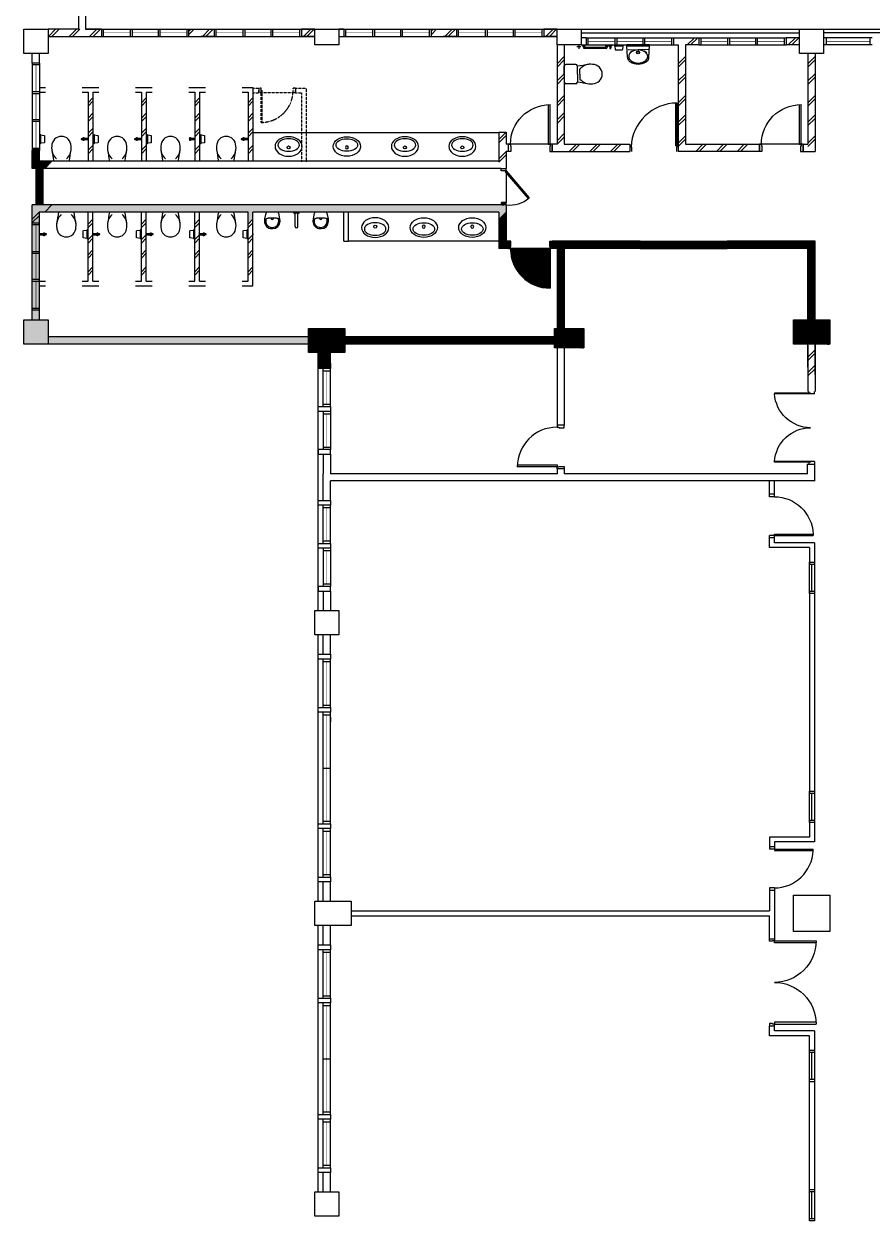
# Model space of a CAD drawing. Extents: x 2549299 to 2625178, y -842499 to -764424.
# Drawn here: x 2558299 to 2575799, y -808674 to -784063 of the extents above; entities that cross this region are included whole.
import ezdxf

# ---------------------------------------------------------------- set-up
doc = ezdxf.new("R2010")
doc.units = 0
doc.header["$LTSCALE"] = 10
doc.header["$MEASUREMENT"] = 0
doc.linetypes.add('DASHEDX2', pattern=[1.5, 1, -0.5])
doc.layers.get('0').update_dxf_attribs({"linetype": 'CONTINUOUS'})
for name, color, linetype in [('COL', 3, 'CONTINUOUS'), ('demolish-work', 8, 'DASHEDX2'), ('DIM', 7, 'CONTINUOUS'), ('DOOR', 5, 'CONTINUOUS'), ('DR', 7, 'CONTINUOUS'), ('DTEXT', 7, 'CONTINUOUS'), ('FITT', 5, 'CONTINUOUS'), ('H', 1, 'CONTINUOUS'), ('hatchb', 251, 'CONTINUOUS'), ('LINE', 7, 'CONTINUOUS'), ('partition', 7, 'CONTINUOUS'), ('ROOF', 7, 'CONTINUOUS'), ('SANI', 7, 'CONTINUOUS'), ('stair', 7, 'CONTINUOUS'), ('WALL', 2, 'CONTINUOUS'), ('WIN', 5, 'CONTINUOUS')]:
    doc.layers.add(name, color=color, linetype=linetype)

# ---------------------------------------------------------------- blocks, each defined once
blk = doc.blocks.new('FG')
at = {"layer": 'LINE', "linetype": 'Continuous'}
for points in [[(0, 0), (50, 0), (50, 100), (0, 100)], [(600, 0), (650, 0), (650, 100), (600, 100)]]:
    blk.add_lwpolyline(points, close=True, dxfattribs=at)
at = {"layer": 'LINE', "color": 5, "linetype": 'Continuous'}
for points in [[(600, 100), (50, 100)], [(50, 0), (600, 0)]]:
    blk.add_lwpolyline(points, dxfattribs=at)
at = {"layer": 'LINE', "color": 1, "linetype": 'Continuous'}
blk.add_lwpolyline([(50, 50), (600, 50)], dxfattribs=at)
blk = doc.blocks.new('D1500-1')
at = {"layer": 'DR'}
for p, q in [((38, 77), (38, 821)), ((38, 821), (50, 820)), ((50, 0), (50, 820)), ((1462, 821), (1450, 820)), ((1450, 0), (1450, 820)), ((1462, 77), (1462, 821)), ((38, 115), (0, 115)), ((50, 0), (0, 0)), ((50, 77), (38, 77)), ((1450, 77), (1462, 77)), ((1462, 115), (1500, 115)), ((1450, 0), (1500, 0))]:
    blk.add_line(p, q, dxfattribs=at)
for centre, start, end in [((5, 77), 0.0238, 86.5289), ((1495, 77), 93.4711, 179.9762)]:
    blk.add_arc(centre, 745, start, end, dxfattribs=at)
blk = doc.blocks.new('DR-900-B')
at = {"layer": 'DR'}
for p, q in [((0, 900), (-150, 900)), ((-150, 900), (-150, 860)), ((-150, 860), (-110, 860)), ((-110, 860), (-110, 850)), ((-110, 850), (0, 850)), ((0, 850), (0, 900)), ((-150, 40), (-970, 40)), ((-969, 80), (-150, 80)), ((-150, 80), (-150, 40)), ((-150, 40), (-110, 40)), ((-150, 0), (-150, 40)), ((0, 0), (-150, 0)), ((-110, 50), (0, 50)), ((-110, 40), (-110, 50)), ((0, 50), (0, 0))]:
    blk.add_line(p, q, dxfattribs=at)
blk.add_arc((-150, 40), 820, 90, 180, dxfattribs=at)
blk = doc.blocks.new('D1800-A')
at = {"layer": 'DR'}
for p, q in [((0, 0), (100, 0)), ((0, -50), (0, 0)), ((100, 0), (100, -40)), ((60, -50), (0, -50)), ((100, -40), (60, -40)), ((60, -40), (60, -50)), ((100, -40), (960, -40)), ((100, -80), (100, -40)), ((959, -80), (100, -80)), ((959, -1720), (100, -1720)), ((100, -1720), (100, -1760)), ((60, -1750), (0, -1750)), ((0, -1750), (0, -1800)), ((0, -1800), (100, -1800)), ((60, -1760), (60, -1750)), ((100, -1760), (60, -1760)), ((100, -1760), (960, -1760)), ((100, -1800), (100, -1760))]:
    blk.add_line(p, q, dxfattribs=at)
for centre, start, end in [((100, -40), 270.0001, 0), ((100, -1760), 0, 90)]:
    blk.add_arc(centre, 860, start, end, dxfattribs=at)
blk = doc.blocks.new('D900')
at = {"layer": 'DOOR', "color": 7}
for p, q in [((50, 100), (50, 899)), ((80, 899), (50, 899)), ((80, 100), (80, 899)), ((0, 100), (0, 0)), ((0, 100), (50, 100)), ((0, 0), (50, 0)), ((50, 100), (50, 0)), ((50, 100), (80, 100)), ((850, 100), (850, 0)), ((850, 100), (900, 100)), ((850, 0), (900, 0)), ((900, 100), (900, 0))]:
    blk.add_line(p, q, dxfattribs=at)
blk.add_arc((50, 100), 800, 0, 87.8509, dxfattribs=at)
blk = doc.blocks.new('ELLIPSE')
blk.add_circle((0.5, 0.5), 0.5)
blk = doc.blocks.new('BASIN-01')
blk.add_circle((0, 0), 30.3)
for p, xscale, yscale, zscale in [((279, -221), -559.6811780125836, 404.3346891934725, 559.6811780125837), ((220, -179), -444.6356025322193, 259.9294430529471, 444.6356025322195)]:
    blk.add_blockref('ELLIPSE', p, dxfattribs=dict(xscale=xscale, yscale=yscale, zscale=zscale))
blk = doc.blocks.new('WC-CAP-P')
for p, q in [((-84, 0), (-254, 0)), ((-85, 0), (85, 0)), ((-284, -240), (-284, -30)), ((115, -240), (115, -30)), ((-274, -318), (-274, -318)), ((-84, -270), (-254, -270)), ((-84, -318), (-190, -318)), ((-85, -270), (85, -270)), ((-85, -318), (21, -318)), ((105, -318), (105, -318))]:
    blk.add_line(p, q)
for centre, radius, start, end in [((-254, -30), 30, 90, 180), ((-254, -240), 30, 180, 270), ((85, -30), 30, 0, 90), ((85, -240), 30, 270, 0), ((10, -540), 297, 131.7688, 188.3441), ((23685, -4344), 24274, 170.3368, 170.8989), ((-179, -540), 297, 351.6559, 48.2312), ((-23854, -4344), 24274, 9.1011, 9.6632), ((-86, -585), 197, 179.5169, 271.0268), ((-83, -585), 197, 268.9732, 0.4831)]:
    blk.add_arc(centre, radius, start, end)
blk = doc.blocks.new('P', base_point=(9.169, 7.42))
for radius in [0.0407, 0.0315]:
    blk.add_circle((9.166, 7.418), radius)
blk = doc.blocks.new('BASIN-2')
for p, q in [((310, 0), (-310, 0)), ((-295, -314), (-310, 0)), ((-273, -104), (0, -114)), ((273, -104), (0, -114)), ((295, -314), (310, 0))]:
    blk.add_line(p, q)
for centre, radius, start, end in [((-163, -315), 132, 179.4957, 205.0103), ((-23, -400), 294, 122.1574, 135.5873), ((-176, -156), 5.79, 327.2315, 125.5458), ((176, -156), 5.79, 54.4542, 212.7685), ((23, -400), 294, 44.4127, 57.8426), ((163, -315), 132, 334.9897, 0.5043), ((-102, -268), 208, 209.5959, 236.4372), ((-7, -98), 402, 238.6027, 271.0363), ((7, -98), 402, 268.9637, 301.3973), ((102, -268), 208, 303.5628, 330.4041)]:
    blk.add_arc(centre, radius, start, end)
for name, p, xscale, yscale, zscale in [('ELLIPSE', (261, -473), -521.326566894229, 358.7639225105095, 521.3265668942295), ('P', (0, -180), 1000, 1000, 1000)]:
    blk.add_blockref(name, p, dxfattribs=dict(xscale=xscale, yscale=yscale, zscale=zscale))
blk = doc.blocks.new('UR1')
for p, q in [((104, 0), (-104, 0)), ((-160, -175), (-160, -190)), ((-151, -138), (-129, -20)), ((-151, -138), (-85, -125)), ((-135, -175), (-135, -190)), ((85, -125), (-85, -125)), ((151, -138), (85, -125)), ((129, -20), (151, -138)), ((135, -190), (135, -175)), ((160, -190), (160, -175)), ((-10, -315), (10, -315)), ((-10, -340), (10, -340))]:
    blk.add_line(p, q)
for centre, radius, start, end in [((-104, -25), 25, 90, 169.5625), ((104, -25), 25, 10.4375, 90), ((-85, -175), 75, 150.8644, 180), ((-10, -190), 150, 180, 270), ((-85, -175), 50, 90, 180), ((-10, -190), 125, 180, 270), ((0, -125), 26.1, 180, 0), ((10, -190), 125, 270, 0), ((10, -190), 150, 270, 0), ((85, -175), 50, 0, 90), ((85, -175), 75, 0, 29.1356)]:
    blk.add_arc(centre, radius, start, end)

msp = doc.modelspace()

# ---------------------------------------------------------------- hatches: boundary and pattern name
at = {"linetype": 'Continuous', "ltscale": 0.6}
h = msp.add_hatch(dxfattribs=at)
h.set_pattern_fill('ANSI31', color=256)
h.set_pattern_definition([(45, (0, 0), (-0.0883883476483, 0.0883883476483), [])])
h.paths.add_polyline_path([(2558699, -787049), (2558549, -787049), (2558549, -787799), (2558699, -787799)])
h.paths.add_polyline_path([(2558880, -786899), (2558624, -786899), (2558624, -786674), (2558474, -786674), (2558474, -787049), (2558730, -787049)])
h.paths.add_polyline_path([(2558624, -786636), (2558474, -786636), (2558474, -786674), (2558624, -786674)])
h = msp.add_hatch(dxfattribs=at)
h.set_pattern_fill('ANSI31', color=256, scale=10)
h.set_pattern_definition([(45, (2570223.815, -788627.6882), (-0.88388348, 0.88388348), [])])
h.paths.add_polyline_path([(2569449, -790349), (2569849, -790349), (2569849, -790749), (2569249, -790749), (2569249, -790674), (2564924, -790674), (2564924, -790849), (2564624, -790849), (2564624, -791074), (2564624, -791074), (2564624, -791174), (2564374, -791174), (2564374, -791074), (2564374, -790849), (2564174, -790849), (2564174, -790349), (2564924, -790349), (2564924, -790524), (2569249, -790524), (2569249, -790349), (2569299, -790349), (2569299, -788699), (2569199, -788699), (2569159, -788699), (2569159, -789519, -0.414214), (2568339, -788699), (2568299, -788699), (2568099, -788699), (2568099, -788099), (2568249, -787949), (2568249, -787799), (2568150, -787799), (2568150, -787749), (2568250, -787749), (2568250, -787799), (2568249, -787799), (2568249, -788549), (2568299, -788549), (2568349, -788549), (2568349, -788659), (2568339, -788659), (2568339, -788699), (2569159, -788699), (2569159, -788659), (2569149, -788659), (2569149, -788549), (2569199, -788549), (2569199, -788549), (2571012, -788549), (2572812, -788549), (2574624, -788549), (2574624, -790174), (2574924, -790174), (2574924, -790674), (2574174, -790674), (2574174, -790174), (2574474, -790174), (2574474, -788699), (2572812, -788699), (2571012, -788699), (2569449, -788699)])
h = msp.add_hatch(color=256, dxfattribs=at)
h.dxf.hatch_style = 1
h.paths.add_polyline_path([(2569249, -790524), (2564924, -790524), (2564924, -790674), (2569249, -790674)])
h.paths.add_polyline_path([(2564924, -790349), (2564174, -790349), (2564174, -790849), (2564924, -790849)])
h.paths.add_polyline_path([(2564174, -790524), (2558799, -790524), (2558799, -790674), (2564174, -790674)])
h.paths.add_polyline_path([(2558799, -790174), (2558299, -790174), (2558299, -790674), (2558799, -790674)])
h.paths.add_polyline_path([(2558624, -789974), (2558474, -789974), (2558474, -790174), (2558624, -790174)])
h.paths.add_polyline_path([(2558624, -789380), (2558549, -789380), (2558549, -789936), (2558624, -789936)])
h.paths.add_polyline_path([(2558549, -789380), (2558474, -789380), (2558474, -789936), (2558549, -789936)])
h.paths.add_polyline_path([(2558624, -789936), (2558474, -789936), (2558474, -789974), (2558624, -789974)])
h.paths.add_polyline_path([(2558624, -789342), (2558474, -789342), (2558474, -789380), (2558624, -789380)])
h.paths.add_polyline_path([(2558624, -788806), (2558549, -788806), (2558549, -789342), (2558624, -789342)])
h.paths.add_polyline_path([(2558549, -788806), (2558474, -788806), (2558474, -789342), (2558549, -789342)])
h.paths.add_polyline_path([(2558624, -788768), (2558474, -788768), (2558474, -788806), (2558624, -788806)])
h.paths.add_polyline_path([(2558549, -788212), (2558474, -788212), (2558474, -788768), (2558549, -788768)])
h.paths.add_polyline_path([(2558624, -788416, -0.437674), (2558624, -788397), (2558624, -788212), (2558549, -788212), (2558549, -788768), (2558624, -788768)])
h.paths.add_polyline_path([(2558624, -788174), (2558474, -788174), (2558474, -788212), (2558624, -788212)])
h.paths.add_polyline_path([(2558624, -788016), (2558474, -788166), (2558474, -788174), (2558624, -788174)])
h.paths.add_polyline_path([(2558624, -788016), (2558624, -787949), (2558730, -787949), (2558880, -787799), (2558474, -787799), (2558474, -788166)])
h = msp.add_hatch(color=256, dxfattribs=at)
h.dxf.hatch_style = 1
h.paths.add_polyline_path([(2568249, -787799), (2558880, -787799), (2558730, -787949), (2562924, -787949), (2562924, -788198), (2563024, -788098), (2563024, -787949), (2568099, -787949), (2568099, -788099), (2568249, -787949)])
h.paths.add_polyline_path([(2568249, -788020), (2568249, -787949), (2568099, -788099), (2568099, -788170)], flags=17)
h.paths.add_polyline_path([(2568249, -788020), (2568099, -788170), (2568099, -788416), (2568249, -788266)])
h.paths.add_polyline_path([(2568249, -788336), (2568249, -788266), (2568099, -788416), (2568099, -788486)])
h.paths.add_polyline_path([(2568249, -788336), (2568099, -788486), (2568099, -788699), (2568299, -788699), (2568299, -788549), (2568249, -788549)])
h.paths.add_polyline_path([(2568349, -788549), (2568299, -788549), (2568299, -788699), (2568339, -788699), (2568339, -788659), (2568349, -788659)])

# ---------------------------------------------------------------- linework, layer by layer
at = {"color": 0}
for p, q in [((2569799, -784249), (2574299, -784249)), ((2579299, -784249), (2574799, -784249)), ((2563869, -787964), (2563869, -787949)), ((2563869, -787949), (2563979, -787949)), ((2563969, -787974), (2563879, -787974)), ((2563969, -787974), (2563879, -787974)), ((2563899, -788248), (2563899, -787974)), ((2563899, -788248), (2563899, -787974)), ((2563949, -788248), (2563949, -787974)), ((2563949, -788248), (2563949, -787974)), ((2563979, -787964), (2563979, -787949)), ((2564374, -796174), (2564374, -790849)), ((2573682, -794874), (2573682, -794674)), ((2573782, -794774), (2573782, -794676)), ((2564374, -802174), (2564374, -796674)), ((2573682, -800851), (2573682, -801051)), ((2573782, -800951), (2573782, -801049)), ((2564374, -808174), (2564374, -802674)), ((2573682, -804949), (2573682, -804749)), ((2573782, -804849), (2573782, -804751))]:
    msp.add_line(p, q, dxfattribs=at)
for centre, radius, start, end in [((2563879, -787964), 10, 180, 270), ((2563879, -787964), 10, 180, 270), ((2563969, -787964), 10, 270, 0), ((2563969, -787964), 10, 270, 0), ((2563924, -788248), 25, 180, 0)]:
    msp.add_arc(centre, radius, start, end, dxfattribs=at)
at = {"layer": 'COL', "color": 0}
msp.add_line((2569799, -784499), (2569299, -784499), dxfattribs=at)
for points in [[(2558299, -784174), (2558799, -784174), (2558799, -784674), (2558299, -784674)], [(2564299, -784174), (2564799, -784174), (2564799, -784499), (2564299, -784499)], [(2574299, -784174), (2574799, -784174), (2574799, -784674), (2574299, -784674)], [(2558299, -790174), (2558799, -790174), (2558799, -790674), (2558299, -790674)], [(2558299, -790674), (2558299, -790174), (2558799, -790174), (2558799, -790674)], [(2574924, -790174), (2574924, -790674), (2574174, -790674), (2574174, -790174)], [(2564924, -790849), (2564174, -790849), (2564174, -790349), (2564924, -790349)], [(2569849, -790749), (2569249, -790749), (2569249, -790349), (2569849, -790349)], [(2564299, -796174), (2564799, -796174), (2564799, -796674), (2564299, -796674)], [(2574174, -802049), (2574924, -802049), (2574924, -802799), (2574174, -802799)], [(2565049, -802674), (2564299, -802674), (2564299, -802174), (2565049, -802174)], [(2564299, -808174), (2564799, -808174), (2564799, -808674), (2564299, -808674)]]:
    msp.add_lwpolyline(points, close=True, dxfattribs=at)
msp.add_lwpolyline([(2569299, -784499), (2569299, -784174), (2569799, -784174), (2569799, -784499)], dxfattribs=at)
at = {"layer": 'demolish-work', "color": 0, "ltscale": 0.5}
for p, q in [((2563024, -785388), (2563144, -785388)), ((2563024, -785488), (2563144, -785488)), ((2563144, -785488), (2563144, -785388)), ((2563194, -785388), (2563144, -785388)), ((2563144, -785388), (2563144, -785488)), ((2563194, -785488), (2563144, -785488)), ((2563194, -786098), (2563194, -785388)), ((2563194, -785488), (2563194, -785388)), ((2563194, -785438), (2563219, -785438)), ((2563854, -785488), (2563194, -785488)), ((2563219, -786098), (2563219, -785438)), ((2563904, -785388), (2563854, -785388)), ((2563854, -785488), (2563854, -785388)), ((2563904, -785488), (2563854, -785488)), ((2563904, -785488), (2563904, -785388)), ((2563904, -785388), (2564024, -785388)), ((2563904, -785388), (2563904, -785488)), ((2563904, -785488), (2564024, -785488)), ((2564024, -785388), (2564124, -785388)), ((2564024, -785488), (2564024, -786913)), ((2564124, -785388), (2564124, -786913))]:
    msp.add_line(p, q, dxfattribs=at)
msp.add_arc((2563194, -785438), 660, 270, 0, dxfattribs=at)
at = {"layer": 'DIM', "color": 0}
msp.add_line((2564624, -798374), (2564624, -798474), dxfattribs=at)
at = {"layer": 'DOOR', "color": 0}
for p, q in [((2568149, -787099), (2568149, -787049)), ((2568149, -787049), (2568249, -787049)), ((2568249, -787099), (2568249, -787049)), ((2568249, -787099), (2568149, -787099)), ((2568230, -787115), (2568249, -787099)), ((2568230, -787115), (2568704, -787670)), ((2568249, -787099), (2568723, -787654)), ((2568250, -787099), (2568250, -787749)), ((2568250, -787749), (2568150, -787749)), ((2568150, -787799), (2568150, -787749)), ((2568250, -787799), (2568250, -787749))]:
    msp.add_line(p, q, dxfattribs=at)
msp.add_arc((2568324, -787200), 604, 262.9395, 311.2783, dxfattribs=at)
at = {"layer": 'DR', "color": 0}
for p, q in [((2571749, -786584), (2571749, -785699)), ((2571774, -786609), (2571774, -785699)), ((2570837, -786609), (2570824, -786609)), ((2570837, -786609), (2570837, -786699)), ((2571749, -786584), (2571774, -786584)), ((2571774, -786609), (2571761, -786609)), ((2571761, -786609), (2571761, -786699)), ((2571799, -786584), (2571774, -786584))]:
    msp.add_line(p, q, dxfattribs=at)
at = {"layer": 'DR', "color": 0, "ltscale": 10000}
for p, q in [((2569199, -786549), (2568299, -786549)), ((2574374, -786549), (2573474, -786549)), ((2569199, -788699), (2568299, -788699))]:
    msp.add_line(p, q, dxfattribs=at)
at = {"layer": 'DR', "color": 0}
msp.add_arc((2571776, -786651), 952, 90.0885, 177.4706, dxfattribs=at)
at = {"layer": 'DTEXT', "color": 0}
for p, q in [((2570488, -784524), (2570498, -784594)), ((2570657, -784524), (2570648, -784594))]:
    msp.add_line(p, q, dxfattribs=at)
for centre, radius, start, end in [((2570498, -784511), 16.5, 134.6856, 233.5125), ((2570503, -784593), 5, 188.0277, 270), ((2570643, -784593), 5, 270, 351.9723), ((2570648, -784511), 16.5, 306.4875, 45.3144)]:
    msp.add_arc(centre, radius, start, end, dxfattribs=at)
at = {"layer": 'FITT', "color": 0}
for p, q in [((2559525, -786432), (2559525, -786425)), ((2559525, -786458), (2559525, -786452)), ((2559535, -786432), (2559535, -786425)), ((2559535, -786458), (2559535, -786452)), ((2559619, -786429), (2559543, -786429)), ((2559619, -786454), (2559543, -786454)), ((2560625, -786432), (2560625, -786425)), ((2560625, -786458), (2560625, -786452)), ((2560635, -786432), (2560635, -786425)), ((2560635, -786458), (2560635, -786452)), ((2560719, -786429), (2560643, -786429)), ((2560719, -786454), (2560643, -786454)), ((2561725, -786432), (2561725, -786425)), ((2561725, -786458), (2561725, -786452)), ((2561735, -786432), (2561735, -786425)), ((2561735, -786458), (2561735, -786452)), ((2561819, -786429), (2561743, -786429)), ((2561819, -786454), (2561743, -786454)), ((2562825, -786432), (2562825, -786425)), ((2562825, -786458), (2562825, -786452)), ((2562835, -786432), (2562835, -786425)), ((2562835, -786458), (2562835, -786452)), ((2562919, -786429), (2562843, -786429)), ((2562919, -786454), (2562843, -786454)), ((2558630, -788394), (2558706, -788394)), ((2558630, -788419), (2558706, -788419)), ((2558714, -788390), (2558714, -788397)), ((2558714, -788416), (2558714, -788423)), ((2558724, -788390), (2558724, -788397)), ((2558724, -788416), (2558724, -788423)), ((2559730, -788394), (2559806, -788394)), ((2559730, -788419), (2559806, -788419)), ((2559814, -788390), (2559814, -788397)), ((2559814, -788416), (2559814, -788423)), ((2559824, -788390), (2559824, -788397)), ((2559824, -788416), (2559824, -788423)), ((2560830, -788394), (2560906, -788394)), ((2560830, -788419), (2560906, -788419)), ((2560914, -788390), (2560914, -788397)), ((2560914, -788416), (2560914, -788423)), ((2560924, -788390), (2560924, -788397)), ((2560924, -788416), (2560924, -788423)), ((2561921, -788394), (2561998, -788394)), ((2561921, -788419), (2561998, -788419)), ((2562005, -788390), (2562005, -788397)), ((2562005, -788416), (2562005, -788423)), ((2562015, -788390), (2562015, -788397)), ((2562015, -788416), (2562015, -788423))]:
    msp.add_line(p, q, dxfattribs=at)
at = {"layer": 'FITT', "color": 0, "elevation": 0}
for points in [[(2559515, -786434), (2559488, -786434, 1), (2559488, -786449), (2559515, -786449)], [(2560615, -786434), (2560588, -786434, 1), (2560588, -786449), (2560615, -786449)], [(2562815, -786434), (2562788, -786434, 1), (2562788, -786449), (2562815, -786449)], [(2558734, -788414), (2558761, -788414, 1), (2558761, -788399), (2558734, -788399)], [(2559834, -788414), (2559861, -788414, 1), (2559861, -788399), (2559834, -788399)], [(2560934, -788414), (2560961, -788414, 1), (2560961, -788399), (2560934, -788399)], [(2562026, -788414), (2562052, -788414, 1), (2562052, -788399), (2562026, -788399)]]:
    msp.add_lwpolyline(points, format="xyb", dxfattribs=at)
at = {"layer": 'FITT', "color": 0}
for centre, radius in [((2559530, -786442), 11.1), ((2559530, -786418), 8.61), ((2559530, -786465), 8.61), ((2560630, -786442), 11.1), ((2560630, -786418), 8.61), ((2560630, -786465), 8.61), ((2561730, -786442), 11.1), ((2561730, -786418), 8.61), ((2561730, -786465), 8.61), ((2562830, -786442), 11.1), ((2562830, -786418), 8.61), ((2562830, -786465), 8.61), ((2558719, -788407), 11.1), ((2558719, -788383), 8.61), ((2558719, -788430), 8.61), ((2559819, -788407), 11.1), ((2559819, -788383), 8.61), ((2559819, -788430), 8.61), ((2560919, -788407), 11.1), ((2560919, -788383), 8.61), ((2560919, -788430), 8.61), ((2562010, -788407), 11.1), ((2562010, -788383), 8.61), ((2562010, -788430), 8.61)]:
    msp.add_circle(centre, radius, dxfattribs=at)
for centre, radius, start, end in [((2559530, -786442), 17.5, 106.7828, 253.2851), ((2559530, -786442), 17.5, 286.7828, 73.2851), ((2559616, -786442), 12.9, 284.6714, 75.3964), ((2560630, -786442), 17.5, 106.7828, 253.2851), ((2560630, -786442), 17.5, 286.7828, 73.2851), ((2560716, -786442), 12.9, 284.6714, 75.3964), ((2561730, -786442), 17.5, 106.7828, 253.2851), ((2561730, -786442), 17.5, 286.7828, 73.2851), ((2561816, -786442), 12.9, 284.6714, 75.3964), ((2562830, -786442), 17.5, 106.7828, 253.2851), ((2562830, -786442), 17.5, 286.7828, 73.2851), ((2562916, -786442), 12.9, 284.6714, 75.3964), ((2558633, -788407), 12.9, 104.6714, 255.3964), ((2558719, -788407), 17.5, 106.7828, 253.2851), ((2558719, -788407), 17.5, 286.7828, 73.2851), ((2559733, -788407), 12.9, 104.6714, 255.3964), ((2559819, -788407), 17.5, 106.7828, 253.2851), ((2559819, -788407), 17.5, 286.7828, 73.2851), ((2560833, -788407), 12.9, 104.6714, 255.3964), ((2560919, -788407), 17.5, 106.7828, 253.2851), ((2560919, -788407), 17.5, 286.7828, 73.2851), ((2561924, -788407), 12.9, 104.6714, 255.3964), ((2562010, -788407), 17.5, 106.7828, 253.2851), ((2562010, -788407), 17.5, 286.7828, 73.2851), ((2563033, -788407), 12.9, 104.6714, 255.3964)]:
    msp.add_arc(centre, radius, start, end, dxfattribs=at)
at = {"layer": 'H', "color": 0}
for p, q in [((2558805, -784324), (2558955, -784174)), ((2558876, -784324), (2559026, -784174)), ((2559235, -784324), (2559385, -784174)), ((2559306, -784324), (2559456, -784174)), ((2559657, -784324), (2559807, -784174)), ((2559728, -784324), (2559878, -784174)), ((2561699, -784217), (2561742, -784174)), ((2561699, -784287), (2561813, -784174)), ((2561982, -784324), (2562132, -784174)), ((2562053, -784324), (2562203, -784174)), ((2564069, -784324), (2564219, -784174)), ((2564140, -784324), (2564290, -784174)), ((2566699, -784217), (2566742, -784174)), ((2566699, -784287), (2566813, -784174)), ((2566982, -784324), (2567132, -784174)), ((2567053, -784324), (2567203, -784174)), ((2569069, -784324), (2569219, -784174)), ((2569140, -784324), (2569290, -784174)), ((2571982, -784499), (2572132, -784349)), ((2572053, -784499), (2572203, -784349)), ((2574069, -784499), (2574219, -784349)), ((2574140, -784499), (2574290, -784349)), ((2569299, -784888), (2569449, -784738)), ((2569299, -784959), (2569449, -784809)), ((2571799, -784888), (2571949, -784738)), ((2571799, -784959), (2571949, -784809)), ((2574474, -784888), (2574624, -784738)), ((2574474, -784888), (2574624, -784738)), ((2574474, -784959), (2574624, -784809)), ((2574474, -784959), (2574624, -784809)), ((2569299, -785242), (2569449, -785092)), ((2569299, -785313), (2569449, -785163)), ((2571799, -785242), (2571949, -785092)), ((2571799, -785313), (2571949, -785163)), ((2574474, -785242), (2574624, -785092)), ((2574474, -785242), (2574624, -785092)), ((2574474, -785313), (2574624, -785163)), ((2574474, -785313), (2574624, -785163)), ((2569299, -785693), (2569449, -785543)), ((2571799, -785693), (2571949, -785543)), ((2574474, -785693), (2574624, -785543)), ((2574474, -785693), (2574624, -785543)), ((2559624, -785691), (2559724, -785591)), ((2559624, -785762), (2559724, -785662)), ((2560724, -785691), (2560824, -785591)), ((2560724, -785762), (2560824, -785662)), ((2561824, -785691), (2561924, -785591)), ((2561824, -785762), (2561924, -785662)), ((2562924, -785691), (2563024, -785591)), ((2562924, -785762), (2563024, -785662)), ((2569299, -785764), (2569449, -785614)), ((2571799, -785764), (2571949, -785614)), ((2574474, -785764), (2574624, -785614)), ((2574474, -785764), (2574624, -785614)), ((2559624, -786010), (2559724, -785910)), ((2559624, -786081), (2559724, -785981)), ((2560724, -786010), (2560824, -785910)), ((2560724, -786081), (2560824, -785981)), ((2561824, -786010), (2561924, -785910)), ((2561824, -786081), (2561924, -785981)), ((2562924, -786010), (2563024, -785910)), ((2562924, -786081), (2563024, -785981)), ((2569299, -786047), (2569449, -785897)), ((2569299, -786118), (2569449, -785968)), ((2571799, -786093), (2571949, -785943)), ((2571799, -786164), (2571949, -786014)), ((2574474, -786093), (2574624, -785943)), ((2574474, -786093), (2574624, -785943)), ((2574474, -786164), (2574624, -786014)), ((2574474, -786164), (2574624, -786014)), ((2559624, -786322), (2559724, -786222)), ((2559624, -786393), (2559724, -786293)), ((2560724, -786322), (2560824, -786222)), ((2560724, -786393), (2560824, -786293)), ((2561824, -786322), (2561924, -786222)), ((2561824, -786393), (2561924, -786293)), ((2562924, -786322), (2563024, -786222)), ((2562924, -786393), (2563024, -786293)), ((2568099, -786449), (2568249, -786299)), ((2568099, -786520), (2568249, -786370)), ((2569299, -786478), (2569449, -786328)), ((2569299, -786549), (2569449, -786399)), ((2569550, -786699), (2569700, -786549)), ((2569621, -786699), (2569771, -786549)), ((2569976, -786699), (2570126, -786549)), ((2570047, -786699), (2570197, -786549)), ((2570403, -786699), (2570553, -786549)), ((2570473, -786699), (2570623, -786549)), ((2571799, -786524), (2571949, -786374)), ((2571799, -786595), (2571949, -786445)), ((2572160, -786699), (2572310, -786549)), ((2572231, -786699), (2572381, -786549)), ((2572586, -786699), (2572736, -786549)), ((2572657, -786699), (2572807, -786549)), ((2573012, -786699), (2573162, -786549)), ((2573083, -786699), (2573233, -786549)), ((2574474, -786524), (2574624, -786374)), ((2574474, -786524), (2574624, -786374)), ((2574474, -786595), (2574624, -786445)), ((2574474, -786595), (2574624, -786445)), ((2559624, -786673), (2559724, -786573)), ((2559624, -786743), (2559724, -786643)), ((2560724, -786673), (2560824, -786573)), ((2560724, -786743), (2560824, -786643)), ((2561824, -786673), (2561924, -786573)), ((2561824, -786743), (2561924, -786643)), ((2562924, -786673), (2563024, -786573)), ((2562924, -786743), (2563024, -786643)), ((2568099, -786848), (2568249, -786698)), ((2568099, -786919), (2568249, -786769)), ((2558730, -787049), (2558880, -786899)), ((2558474, -788095), (2558624, -787945)), ((2558474, -788166), (2558624, -788016)), ((2558730, -787949), (2558880, -787799)), ((2568099, -788099), (2568249, -787949)), ((2568099, -788170), (2568249, -788020)), ((2559624, -788198), (2559724, -788098)), ((2559624, -788268), (2559724, -788168)), ((2560724, -788198), (2560824, -788098)), ((2560724, -788268), (2560824, -788168)), ((2561824, -788198), (2561924, -788098)), ((2561824, -788268), (2561924, -788168)), ((2562924, -788198), (2563024, -788098)), ((2562924, -788268), (2563024, -788168)), ((2568099, -788416), (2568249, -788266)), ((2559624, -788517), (2559724, -788417)), ((2559624, -788588), (2559724, -788488)), ((2560724, -788517), (2560824, -788417)), ((2560724, -788588), (2560824, -788488)), ((2561824, -788517), (2561924, -788417)), ((2561824, -788588), (2561924, -788488)), ((2562924, -788517), (2563024, -788417)), ((2562924, -788588), (2563024, -788488)), ((2568099, -788486), (2568249, -788336)), ((2559624, -788829), (2559724, -788729)), ((2560724, -788829), (2560824, -788729)), ((2561824, -788829), (2561924, -788729)), ((2562924, -788829), (2563024, -788729)), ((2559624, -788900), (2559724, -788800)), ((2560724, -788900), (2560824, -788800)), ((2561824, -788900), (2561924, -788800)), ((2562924, -788900), (2563024, -788800)), ((2569299, -789009), (2569449, -788859)), ((2569299, -789080), (2569449, -788930)), ((2574474, -789126), (2574624, -788976)), ((2559624, -789179), (2559724, -789079)), ((2559624, -789250), (2559724, -789150)), ((2560724, -789179), (2560824, -789079)), ((2560724, -789250), (2560824, -789150)), ((2561824, -789179), (2561924, -789079)), ((2561824, -789250), (2561924, -789150)), ((2562924, -789179), (2563024, -789079)), ((2562924, -789250), (2563024, -789150)), ((2569299, -789326), (2569449, -789176)), ((2569299, -789397), (2569449, -789247)), ((2574474, -789197), (2574624, -789047)), ((2574474, -789523), (2574624, -789373)), ((2574474, -789594), (2574624, -789444)), ((2569299, -789757), (2569449, -789607)), ((2569299, -789828), (2569449, -789678)), ((2569299, -790074), (2569449, -789924)), ((2569299, -790144), (2569449, -789994)), ((2574474, -789927), (2574624, -789777)), ((2574474, -789998), (2574624, -789848)), ((2574474, -790940), (2574624, -790790)), ((2574474, -791010), (2574624, -790860)), ((2574474, -791261), (2574624, -791111)), ((2574474, -791332), (2574624, -791182))]:
    msp.add_line(p, q, dxfattribs=at)
at = {"layer": 'hatchb', "color": 0}
msp.add_line((2559799, -784174), (2560424, -784174), dxfattribs=at)
at = {"layer": 'LINE', "color": 0}
msp.add_lwpolyline([(2570742, -784515), (2571207, -784515), (2571207, -784499), (2570742, -784499)], close=True, dxfattribs=at)
at = {"layer": 'partition', "color": 0}
for p, q in [((2568099, -786313), (2563024, -786313)), ((2573474, -786549), (2573474, -786699)), ((2568099, -788549), (2564999, -788549)), ((2574507, -794874), (2573682, -794874)), ((2574607, -794774), (2573782, -794774)), ((2574507, -800851), (2573682, -800851)), ((2574607, -800951), (2573782, -800951)), ((2565049, -802374), (2573682, -802374)), ((2565049, -802474), (2573682, -802474)), ((2574507, -804949), (2573682, -804949)), ((2574607, -804849), (2573782, -804849)), ((2574607, -804849), (2574607, -805299)), ((2574607, -805849), (2574607, -808174))]:
    msp.add_line(p, q, dxfattribs=at)
at = {"layer": 'ROOF', "color": 0}
msp.add_line((2559574, -784174, 0), (2589174, -784174), dxfattribs=at)
at = {"layer": 'SANI', "color": 0}
for points in [[(2558649, -786526), (2558649, -786357, 0.565426), (2558621, -786359, 0.460184)], [(2558624, -786355), (2558624, -786528, 0.460184), (2558649, -786526)], [(2558649, -786357), (2558719, -786367, -0.373687), (2558723, -786372), (2558723, -786512, -0.373687), (2558719, -786517), (2558649, -786526)], [(2559755, -786526), (2559755, -786357, 0.460184), (2559730, -786355, 0.460184)], [(2559730, -786355), (2559730, -786528, 0.460184), (2559755, -786526)], [(2559755, -786357), (2559825, -786367, -0.373687), (2559829, -786372), (2559829, -786512, -0.373687), (2559824, -786517), (2559755, -786526)], [(2560855, -786526), (2560855, -786357, 0.460184), (2560830, -786355, 0.460184)], [(2560830, -786355), (2560830, -786528, 0.460184), (2560855, -786526)], [(2560855, -786357), (2560925, -786367, -0.373687), (2560929, -786372), (2560929, -786512, -0.373687), (2560924, -786517), (2560855, -786526)], [(2561955, -786526), (2561955, -786357, 0.460184), (2561930, -786355, 0.460184)], [(2561930, -786355), (2561930, -786528, 0.460184), (2561955, -786526)], [(2561955, -786357), (2562025, -786367, -0.373687), (2562029, -786372), (2562029, -786512, -0.373687), (2562024, -786517), (2561955, -786526)], [(2559599, -788491), (2559530, -788481, -0.373687), (2559526, -788477), (2559526, -788336, -0.373687), (2559530, -788331), (2559600, -788322)], [(2559624, -788493), (2559624, -788320, 0.460184), (2559599, -788322)], [(2559600, -788322), (2559599, -788491, 0.565426), (2559628, -788489, 0.460184)], [(2560699, -788491), (2560630, -788481, -0.373687), (2560626, -788477), (2560626, -788336, -0.373687), (2560630, -788331), (2560700, -788322)], [(2560724, -788493), (2560724, -788320, 0.460184), (2560699, -788322)], [(2560700, -788322), (2560699, -788491, 0.565426), (2560728, -788489, 0.460184)], [(2561799, -788491), (2561730, -788481, -0.373687), (2561726, -788477), (2561726, -788336, -0.373687), (2561730, -788331), (2561800, -788322)], [(2561824, -788493), (2561824, -788320, 0.460184), (2561799, -788322)], [(2561800, -788322), (2561799, -788491, 0.565426), (2561828, -788489, 0.460184)], [(2562899, -788491), (2562830, -788481, -0.373687), (2562826, -788477), (2562826, -788336, -0.373687), (2562830, -788331), (2562900, -788322)], [(2562924, -788493), (2562924, -788320, 0.460184), (2562899, -788322)], [(2562900, -788322), (2562899, -788491, 0.565426), (2562928, -788489, 0.460184)]]:
    msp.add_lwpolyline(points, format="xyb", dxfattribs=at)
for centre, radius, start, end in [((2559073, -786584), 197, 88.9732, 180.4831), ((2559076, -786584), 197, 359.5169, 91.0268), ((2560224, -786584), 197, 88.9732, 180.4831), ((2560226, -786584), 197, 359.5169, 91.0268), ((2561323, -786584), 197, 88.9732, 180.4831), ((2561326, -786584), 197, 359.5169, 91.0268), ((2562473, -786583), 197, 88.9732, 180.4831), ((2562475, -786583), 197, 359.5169, 91.0268), ((2559170, -786629), 297, 171.6559, 228.2312), ((2582844, -782825), 24274, 189.1011, 189.6632), ((2558980, -786629), 297, 311.7688, 8.3441), ((2535305, -782825), 24274, 350.3368, 350.8989), ((2560320, -786629), 297, 171.6559, 228.2312), ((2583995, -782825), 24274, 189.1011, 189.6632), ((2560130, -786629), 297, 311.7688, 8.3441), ((2536455, -782825), 24274, 350.3368, 350.8989), ((2561419, -786629), 297, 171.6559, 228.2312), ((2585094, -782825), 24274, 189.1011, 189.6632), ((2561230, -786629), 297, 311.7688, 8.3441), ((2537555, -782825), 24274, 350.3368, 350.8989), ((2562569, -786628), 297, 171.6559, 228.2312), ((2586244, -782823), 24274, 189.1011, 189.6632), ((2562379, -786628), 297, 311.7688, 8.3441), ((2538705, -782823), 24274, 350.3368, 350.8989), ((2559270, -788219), 297, 131.7688, 188.3441), ((2582945, -792024), 24274, 170.3368, 170.8989), ((2559080, -788219), 297, 351.6559, 48.2312), ((2535405, -792024), 24274, 9.1011, 9.6632), ((2560320, -788219), 297, 131.7688, 188.3441), ((2583995, -792024), 24274, 170.3368, 170.8989), ((2560130, -788219), 297, 351.6559, 48.2312), ((2536455, -792024), 24274, 9.1011, 9.6632), ((2561419, -788219), 297, 131.7688, 188.3441), ((2585094, -792024), 24274, 170.3368, 170.8989), ((2561230, -788219), 297, 351.6559, 48.2312), ((2537555, -792024), 24274, 9.1011, 9.6632), ((2562569, -788221), 297, 131.7688, 188.3441), ((2586244, -792025), 24274, 170.3368, 170.8989), ((2562379, -788221), 297, 351.6559, 48.2312), ((2538705, -792025), 24274, 9.1011, 9.6632), ((2559174, -788264), 197, 179.5169, 271.0268), ((2559176, -788264), 197, 268.9732, 0.4831), ((2560224, -788264), 197, 179.5169, 271.0268), ((2560226, -788264), 197, 268.9732, 0.4831), ((2561323, -788264), 197, 179.5169, 271.0268), ((2561326, -788264), 197, 268.9732, 0.4831), ((2562473, -788265), 197, 179.5169, 271.0268), ((2562475, -788265), 197, 268.9732, 0.4831)]:
    msp.add_arc(centre, radius, start, end, dxfattribs=at)
at = {"layer": 'stair', "color": 0}
for p, q in [((2573682, -793774), (2573682, -793499)), ((2573782, -793774), (2573782, -793499)), ((2574507, -794874), (2574507, -795224)), ((2574607, -794774), (2574607, -795224)), ((2574507, -795774), (2574507, -796424)), ((2574607, -795774), (2574607, -796424)), ((2574507, -796424), (2574507, -799951)), ((2574607, -796424), (2574607, -799951)), ((2574507, -800501), (2574507, -800851)), ((2574607, -800501), (2574607, -800951)), ((2573682, -801949), (2573682, -802374)), ((2573782, -801949), (2573782, -802949)), ((2573682, -802974), (2573682, -802474)), ((2574507, -805299), (2574507, -804949)), ((2574507, -808174), (2574507, -805849))]:
    msp.add_line(p, q, dxfattribs=at)
at = {"layer": 'WALL', "color": 0}
for p, q in [((2559574, -779599), (2559574, -784174)), ((2559424, -779749), (2559424, -784174)), ((2559424, -784174), (2558799, -784174)), ((2558799, -784324), (2559899, -784324)), ((2559899, -784174), (2559574, -784174)), ((2559799, -784174), (2564299, -784174)), ((2559799, -784324), (2564299, -784324)), ((2559899, -784174), (2559899, -784324)), ((2561699, -784174), (2562224, -784174)), ((2561699, -784174), (2561699, -784324)), ((2561699, -784324), (2561799, -784324)), ((2562224, -784324), (2561949, -784324)), ((2562224, -784174), (2562224, -784324)), ((2564024, -784174), (2564024, -784324)), ((2564299, -784174), (2564024, -784174)), ((2564299, -784324), (2564024, -784324)), ((2564799, -784174), (2569299, -784174)), ((2564899, -784174), (2564799, -784174)), ((2564799, -784324), (2569299, -784324)), ((2564799, -784324), (2564899, -784324)), ((2564899, -784174), (2564899, -784324)), ((2566699, -784174), (2567224, -784174)), ((2566699, -784174), (2566699, -784324)), ((2566699, -784324), (2566799, -784324)), ((2567224, -784324), (2566949, -784324)), ((2567224, -784174), (2567224, -784324)), ((2569024, -784174), (2569024, -784324)), ((2569299, -784174), (2569024, -784174)), ((2569299, -784324), (2569024, -784324)), ((2569899, -784349), (2569799, -784349)), ((2569899, -784349), (2569899, -784499)), ((2571699, -784349), (2572224, -784349)), ((2571699, -784349), (2571699, -784499)), ((2572224, -784349), (2572224, -784499)), ((2574024, -784349), (2574024, -784499)), ((2574299, -784349), (2574024, -784349)), ((2569299, -784499), (2569299, -786549)), ((2569449, -784499), (2569449, -786549)), ((2569792, -784541), (2569707, -784541)), ((2569749, -784500), (2569749, -784582)), ((2569799, -784499), (2569899, -784499)), ((2569825, -784499), (2569825, -784524)), ((2569874, -784524), (2569825, -784524)), ((2569837, -784524), (2569837, -784537)), ((2569862, -784524), (2569862, -784537)), ((2569874, -784499), (2569874, -784524)), ((2570300, -784549), (2569874, -784549)), ((2570300, -784574), (2569874, -784574)), ((2570300, -784499), (2570300, -784524)), ((2570349, -784524), (2570300, -784524)), ((2570312, -784524), (2570312, -784537)), ((2570337, -784524), (2570337, -784537)), ((2570349, -784499), (2570349, -784524)), ((2570375, -784499), (2570375, -784524)), ((2570424, -784524), (2570375, -784524)), ((2570387, -784524), (2570387, -784562)), ((2570400, -784574), (2570399, -784574)), ((2570412, -784524), (2570412, -784562)), ((2570424, -784499), (2570424, -784524)), ((2570657, -784524), (2570488, -784524)), ((2570503, -784598), (2570643, -784598)), ((2571699, -784499), (2571799, -784499)), ((2571799, -784499), (2571799, -786699)), ((2571949, -784499), (2571949, -786549)), ((2572224, -784499), (2571949, -784499)), ((2574299, -784499), (2574024, -784499)), ((2558474, -784874), (2558474, -784674)), ((2558624, -784874), (2558624, -784674)), ((2574474, -784674), (2574474, -786549)), ((2574624, -784674), (2574624, -786699)), ((2574624, -784674), (2574624, -786699)), ((2558624, -784874), (2558474, -784874)), ((2558624, -785374), (2558744, -785374)), ((2558624, -785474), (2558744, -785474)), ((2559504, -785374), (2559624, -785374)), ((2559504, -785474), (2559624, -785474)), ((2559624, -785374), (2559724, -785374)), ((2559624, -785474), (2559624, -786899)), ((2559724, -785374), (2559844, -785374)), ((2559724, -785474), (2559724, -786899)), ((2559724, -785474), (2559844, -785474)), ((2560604, -785374), (2560724, -785374)), ((2560604, -785474), (2560724, -785474)), ((2560724, -785374), (2560824, -785374)), ((2560724, -785474), (2560724, -786899)), ((2560824, -785374), (2560944, -785374)), ((2560824, -785474), (2560824, -786899)), ((2560824, -785474), (2560944, -785474)), ((2561704, -785374), (2561824, -785374)), ((2561704, -785474), (2561824, -785474)), ((2561824, -785374), (2561924, -785374)), ((2561824, -785474), (2561824, -786899)), ((2561924, -785374), (2562044, -785374)), ((2561924, -785474), (2561924, -786899)), ((2561924, -785474), (2562044, -785474)), ((2562804, -785374), (2563024, -785374)), ((2562804, -785474), (2562924, -785474)), ((2562924, -785374), (2563024, -785374)), ((2562924, -785474), (2562924, -786899)), ((2563024, -785374), (2563024, -786899)), ((2568099, -786299), (2568099, -786899)), ((2568099, -786299), (2568249, -786299)), ((2568249, -786299), (2568249, -786549)), ((2568299, -786549), (2568249, -786549)), ((2569299, -786549), (2569199, -786549)), ((2569199, -786549), (2569199, -786699)), ((2569449, -786549), (2570799, -786549)), ((2570799, -786549), (2570799, -786699)), ((2571949, -786549), (2573474, -786549)), ((2574374, -786549), (2574374, -786699)), ((2574374, -786549), (2574474, -786549)), ((2558474, -787049), (2558474, -786674)), ((2558624, -786674), (2558474, -786674)), ((2558624, -786899), (2558624, -786674)), ((2568299, -786699), (2568249, -786699)), ((2568249, -786699), (2568249, -787049)), ((2569199, -786699), (2570799, -786699)), ((2573474, -786699), (2571799, -786699)), ((2574374, -786699), (2574474, -786699)), ((2574474, -786699), (2574624, -786699)), ((2574474, -786699), (2574624, -786699)), ((2568141, -787049), (2558474, -787049)), ((2568099, -786899), (2558624, -786899)), ((2558474, -788174), (2558474, -787799)), ((2568249, -787799), (2558474, -787799)), ((2558624, -788174), (2558624, -787949)), ((2562924, -787949), (2558624, -787949)), ((2559624, -789374), (2559624, -787949)), ((2559724, -789374), (2559724, -787949)), ((2560724, -789374), (2560724, -787949)), ((2560824, -789374), (2560824, -787949)), ((2561824, -789374), (2561824, -787949)), ((2561924, -789374), (2561924, -787949)), ((2562924, -789374), (2562924, -787949)), ((2568099, -787949), (2563024, -787949)), ((2563024, -789474), (2563024, -787949)), ((2564899, -788549), (2564899, -787949)), ((2564999, -788549), (2564999, -787949)), ((2568099, -787949), (2568099, -788699)), ((2568249, -787799), (2568249, -788549)), ((2558624, -788174), (2558474, -788174)), ((2564899, -788549), (2564999, -788549)), ((2568299, -788699), (2568099, -788699)), ((2568299, -788549), (2568249, -788549)), ((2569199, -788699), (2569199, -788549)), ((2571012, -788549), (2569199, -788549)), ((2569299, -788699), (2569199, -788699)), ((2569299, -788699), (2569299, -790349)), ((2569449, -788699), (2569449, -790349)), ((2569449, -788699), (2569449, -790349)), ((2571012, -788699), (2569449, -788699)), ((2574624, -788549), (2572812, -788549)), ((2574474, -788699), (2572812, -788699)), ((2574474, -790174), (2574474, -788699)), ((2574624, -790174), (2574624, -788549)), ((2558624, -789374), (2558744, -789374)), ((2558624, -789474), (2558744, -789474)), ((2559504, -789374), (2559624, -789374)), ((2559504, -789474), (2559624, -789474)), ((2559624, -789474), (2559724, -789474)), ((2559724, -789374), (2559844, -789374)), ((2559724, -789474), (2559844, -789474)), ((2560604, -789374), (2560724, -789374)), ((2560604, -789474), (2560724, -789474)), ((2560724, -789474), (2560824, -789474)), ((2560824, -789374), (2560944, -789374)), ((2560824, -789474), (2560944, -789474)), ((2561704, -789374), (2561824, -789374)), ((2561704, -789474), (2561824, -789474)), ((2561824, -789474), (2561924, -789474)), ((2561924, -789374), (2562044, -789374)), ((2561924, -789474), (2562044, -789474)), ((2562804, -789374), (2562924, -789374)), ((2562804, -789474), (2562924, -789474)), ((2562924, -789474), (2563024, -789474)), ((2558474, -790174), (2558474, -789974)), ((2558624, -789974), (2558474, -789974)), ((2558624, -790174), (2558624, -789974)), ((2564174, -790524), (2558799, -790524)), ((2564174, -790674), (2558799, -790674)), ((2569249, -790524), (2564924, -790524)), ((2569249, -790674), (2564924, -790674)), ((2569299, -790749), (2569299, -792349)), ((2569449, -790749), (2569449, -792349)), ((2574474, -791149), (2574474, -790674)), ((2574474, -790699), (2574474, -791649)), ((2574624, -790674), (2574624, -791649)), ((2574624, -791299), (2574624, -790674)), ((2564474, -791074), (2564474, -790849)), ((2564624, -791074), (2564624, -790849)), ((2564474, -792949), (2564474, -793349)), ((2564474, -792949), (2564474, -793349)), ((2564624, -792949), (2564624, -793349)), ((2564624, -792949), (2564624, -793349)), ((2574457, -793149), (2574607, -793149)), ((2574457, -793149), (2574457, -793349)), ((2574607, -793149), (2574607, -793499)), ((2564474, -793899), (2564474, -793349)), ((2569299, -793349), (2564624, -793349)), ((2569299, -793349), (2564624, -793349)), ((2569299, -793249), (2569299, -793349)), ((2569449, -793249), (2569449, -793349)), ((2574457, -793349), (2569449, -793349)), ((2574474, -793349), (2569449, -793349)), ((2574607, -793499), (2564624, -793499)), ((2564624, -793899), (2564624, -793499)), ((2574624, -793499), (2564624, -793499)), ((2564474, -795774), (2564474, -796174)), ((2564624, -795774), (2564624, -796174)), ((2564474, -797074), (2564474, -796674)), ((2564624, -797074), (2564624, -796674)), ((2564474, -802174), (2564474, -801774)), ((2564624, -802174), (2564624, -801774)), ((2564474, -803074), (2564474, -802674)), ((2564624, -803074), (2564624, -802674)), ((2564474, -808174), (2564474, -807774)), ((2564624, -808174), (2564624, -807774))]:
    msp.add_line(p, q, dxfattribs=at)
for points in [[(2564374, -791074), (2564624, -791074), (2564624, -791174), (2564374, -791174)], [(2564374, -791074), (2564624, -791074), (2564624, -791174), (2564374, -791174)], [(2564374, -791962), (2564624, -791962), (2564624, -792062), (2564374, -792062)], [(2564374, -791962), (2564624, -791962), (2564624, -792062), (2564374, -792062)], [(2564374, -792949), (2564624, -792949), (2564624, -792849), (2564374, -792849)], [(2564374, -792949), (2564624, -792949), (2564624, -792849), (2564374, -792849)], [(2564374, -793899), (2564624, -793899), (2564624, -793999), (2564374, -793999)], [(2564374, -794787), (2564624, -794787), (2564624, -794887), (2564374, -794887)], [(2564374, -795774), (2564624, -795774), (2564624, -795674), (2564374, -795674)], [(2564374, -797074), (2564624, -797074), (2564624, -797174), (2564374, -797174)], [(2564374, -798174), (2564624, -798174), (2564624, -798274), (2564374, -798274)], [(2564374, -800574), (2564624, -800574), (2564624, -800674), (2564374, -800674)], [(2564374, -801674), (2564624, -801674), (2564624, -801774), (2564374, -801774)], [(2564374, -803074), (2564624, -803074), (2564624, -803174), (2564374, -803174)], [(2564374, -804174), (2564624, -804174), (2564624, -804274), (2564374, -804274)], [(2564374, -806574), (2564624, -806574), (2564624, -806674), (2564374, -806674)], [(2564374, -807674), (2564624, -807674), (2564624, -807774), (2564374, -807774)]]:
    msp.add_lwpolyline(points, close=True, dxfattribs=at)
for centre, radius, start, end in [((2569874, -784537), 37, 180, 270), ((2569874, -784537), 12, 180, 270), ((2570300, -784537), 37, 270, 0), ((2570300, -784537), 12, 270, 0), ((2570399, -784562), 12, 180, 270), ((2570400, -784562), 12, 270.0026, 0)]:
    msp.add_arc(centre, radius, start, end, dxfattribs=at)
at = {"layer": 'WIN', "color": 0}
for p, q in [((2559899, -784174), (2561699, -784174)), ((2559899, -784324), (2561699, -784324)), ((2559937, -784174), (2559937, -784324)), ((2560493, -784174), (2560493, -784324)), ((2560531, -784174), (2560531, -784324)), ((2561068, -784174), (2561068, -784324)), ((2561106, -784174), (2561106, -784324)), ((2561661, -784174), (2561661, -784324)), ((2562224, -784174), (2564024, -784174)), ((2562224, -784324), (2564024, -784324)), ((2562262, -784174), (2562262, -784324)), ((2562818, -784174), (2562818, -784324)), ((2562856, -784174), (2562856, -784324)), ((2563393, -784174), (2563393, -784324)), ((2563431, -784174), (2563431, -784324)), ((2563986, -784174), (2563986, -784324)), ((2564899, -784174), (2566699, -784174)), ((2564899, -784324), (2566699, -784324)), ((2564937, -784174), (2564937, -784324)), ((2565493, -784174), (2565493, -784324)), ((2565531, -784174), (2565531, -784324)), ((2566068, -784174), (2566068, -784324)), ((2566106, -784174), (2566106, -784324)), ((2566661, -784174), (2566661, -784324)), ((2567224, -784174), (2569024, -784174)), ((2567224, -784324), (2569024, -784324)), ((2567262, -784174), (2567262, -784324)), ((2567818, -784174), (2567818, -784324)), ((2567856, -784174), (2567856, -784324)), ((2568393, -784174), (2568393, -784324)), ((2568431, -784174), (2568431, -784324)), ((2568986, -784174), (2568986, -784324)), ((2569899, -784349), (2571699, -784349)), ((2569937, -784349), (2569937, -784499)), ((2570493, -784349), (2570493, -784499)), ((2570531, -784349), (2570531, -784499)), ((2571068, -784349), (2571068, -784499)), ((2571106, -784349), (2571106, -784499)), ((2571661, -784349), (2571661, -784499)), ((2572224, -784349), (2574024, -784349)), ((2572262, -784349), (2572262, -784499)), ((2572818, -784349), (2572818, -784499)), ((2572856, -784349), (2572856, -784499)), ((2573393, -784349), (2573393, -784499)), ((2573431, -784349), (2573431, -784499)), ((2573986, -784349), (2573986, -784499)), ((2575799, -784349), (2574799, -784349)), ((2574849, -784349), (2574849, -784499)), ((2575749, -784349), (2575749, -784499)), ((2569899, -784499), (2571699, -784499)), ((2572224, -784499), (2574024, -784499)), ((2575799, -784499), (2574799, -784499)), ((2558474, -784874), (2558474, -786674)), ((2558624, -784912), (2558474, -784912)), ((2558624, -784874), (2558624, -786674)), ((2558624, -785468), (2558474, -785468)), ((2558624, -785506), (2558474, -785506)), ((2558624, -786042), (2558474, -786042)), ((2558624, -786080), (2558474, -786080)), ((2558624, -786636), (2558474, -786636)), ((2558549, -787049), (2558549, -787799)), ((2558699, -787799), (2558699, -787049)), ((2558474, -789974), (2558474, -788174)), ((2558624, -788212), (2558474, -788212)), ((2558624, -789974), (2558624, -788174)), ((2558624, -788768), (2558474, -788768)), ((2571012, -788549), (2572812, -788549)), ((2571012, -788699), (2572812, -788699)), ((2558624, -788806), (2558474, -788806)), ((2558624, -789342), (2558474, -789342)), ((2558624, -789380), (2558474, -789380)), ((2558624, -789936), (2558474, -789936)), ((2564474, -791962), (2564474, -791174)), ((2564474, -791962), (2564474, -791174)), ((2564474, -791224), (2564624, -791224)), ((2564474, -791224), (2564624, -791224)), ((2564624, -791962), (2564624, -791174)), ((2564624, -791962), (2564624, -791174)), ((2564474, -791912), (2564624, -791912)), ((2564474, -791912), (2564624, -791912)), ((2564474, -792062), (2564474, -792849)), ((2564474, -792062), (2564474, -792849)), ((2564474, -792112), (2564624, -792112)), ((2564474, -792112), (2564624, -792112)), ((2564624, -792062), (2564624, -792849)), ((2564624, -792062), (2564624, -792849)), ((2564474, -792799), (2564624, -792799)), ((2564474, -792799), (2564624, -792799)), ((2564474, -794787), (2564474, -793999)), ((2564474, -794049), (2564624, -794049)), ((2564624, -794787), (2564624, -793999)), ((2564474, -794737), (2564624, -794737)), ((2564474, -794887), (2564474, -795674)), ((2564624, -794887), (2564624, -795674)), ((2564474, -794937), (2564624, -794937)), ((2564474, -795624), (2564624, -795624)), ((2564474, -798174), (2564474, -797174)), ((2564474, -797224), (2564624, -797224)), ((2564624, -798174), (2564624, -797174)), ((2564474, -798124), (2564624, -798124)), ((2564474, -800574), (2564474, -798274)), ((2564474, -798324), (2564624, -798324)), ((2564624, -800574), (2564624, -798274)), ((2564474, -799424), (2564624, -799424)), ((2564474, -800524), (2564624, -800524)), ((2564474, -801674), (2564474, -800674)), ((2564474, -800724), (2564624, -800724)), ((2564624, -801674), (2564624, -800674)), ((2564474, -801624), (2564624, -801624)), ((2564474, -804174), (2564474, -803174)), ((2564474, -803224), (2564624, -803224)), ((2564624, -804174), (2564624, -803174)), ((2564474, -804124), (2564624, -804124)), ((2564474, -806574), (2564474, -804274)), ((2564624, -806574), (2564624, -804274)), ((2564474, -804324), (2564624, -804324)), ((2564474, -805424), (2564624, -805424)), ((2564474, -806524), (2564624, -806524)), ((2564474, -807674), (2564474, -806674)), ((2564474, -806724), (2564624, -806724)), ((2564624, -807674), (2564624, -806674)), ((2564474, -807624), (2564624, -807624))]:
    msp.add_line(p, q, dxfattribs=at)
at = {"layer": 'WIN', "color": 0, "const_width": 10, "flags": 128}
for points in [[(2559937, -784249), (2560493, -784249)], [(2560531, -784249), (2561068, -784249)], [(2561106, -784249), (2561661, -784249)], [(2562262, -784249), (2562818, -784249)], [(2562856, -784249), (2563393, -784249)], [(2563431, -784249), (2563986, -784249)], [(2564937, -784249), (2565493, -784249)], [(2565531, -784249), (2566068, -784249)], [(2566106, -784249), (2566661, -784249)], [(2567262, -784249), (2567818, -784249)], [(2567856, -784249), (2568393, -784249)], [(2568431, -784249), (2568986, -784249)], [(2569937, -784424), (2570493, -784424)], [(2570531, -784424), (2571068, -784424)], [(2571106, -784424), (2571661, -784424)], [(2572262, -784424), (2572818, -784424)], [(2572856, -784424), (2573393, -784424)], [(2573431, -784424), (2573986, -784424)], [(2575749, -784424), (2574849, -784424)], [(2558549, -784912), (2558549, -785468)], [(2558549, -785506), (2558549, -786042)], [(2558549, -786080), (2558549, -786636)], [(2558549, -788768), (2558549, -788212)], [(2571593, -788624), (2571050, -788624)], [(2571631, -788624), (2572193, -788624)], [(2572231, -788624), (2572774, -788624)], [(2558549, -789342), (2558549, -788806)], [(2558549, -789936), (2558549, -789380)], [(2564549, -791912), (2564549, -791224)], [(2564549, -791912), (2564549, -791224)], [(2564549, -792112), (2564549, -792799)], [(2564549, -792112), (2564549, -792799)], [(2564549, -794737), (2564549, -794049)], [(2564549, -794937), (2564549, -795624)], [(2564549, -798124), (2564549, -797224)], [(2564549, -800524), (2564549, -798324)], [(2564549, -800724), (2564549, -801624)], [(2564549, -804124), (2564549, -803224)], [(2564549, -806524), (2564549, -804324)], [(2564549, -806724), (2564549, -807624)]]:
    msp.add_lwpolyline(points, dxfattribs=at)

# ---------------------------------------------------------------- block references
at = {"layer": 'DIM', "color": 0, "rotation": 4.268868231257969e-07}
for p in [(2563424, -787949), (2563424, -787949), (2564424, -787949), (2564424, -787949)]:
    msp.add_blockref('UR1', p, dxfattribs=at)
at = {"layer": 'DR', "color": 0, "xscale": -1, "rotation": 90.00000002668041}
msp.add_blockref('D1500-1', (2574607, -791649), dxfattribs=at)
at = {"layer": 'LINE', "color": 0, "xscale": -1, "rotation": 270}
for p in [(2574507, -795824), (2574507, -800551), (2574507, -805899), (2574507, -808774)]:
    msp.add_blockref('FG', p, dxfattribs=at)
at = {"layer": 'partition', "color": 0}
msp.add_blockref('DR-900-B', (2569449, -793249), dxfattribs=at)
at = {"layer": 'SANI', "color": 0, "extrusion": (0, 0, -1), "xscale": -0.75, "yscale": 0.75, "zscale": -0.75}
msp.add_blockref('BASIN-2', (-2570974, -784517), dxfattribs=at)
at = {"layer": 'SANI', "color": 0}
for name, p, rotation in [('WC-CAP-P', (2569449, -785015), 90), ('BASIN-01', (2563760, -786613), 180), ('BASIN-01', (2566160, -786613), 180), ('BASIN-01', (2567345, -786613), 180)]:
    msp.add_blockref(name, p, dxfattribs=dict(at, rotation=rotation))
at = {"layer": 'SANI', "color": 0, "xscale": -1, "rotation": 180}
msp.add_blockref('BASIN-01', (2564964, -786613), dxfattribs=at)
at = {"layer": 'SANI', "color": 0}
msp.add_blockref('BASIN-01', (2565549, -788249), dxfattribs=at)
at = {"layer": 'SANI', "color": 0, "xscale": -1}
for p in [(2566549, -788249), (2567549, -788249)]:
    msp.add_blockref('BASIN-01', p, dxfattribs=at)
at = {"layer": 'stair', "color": 0, "xscale": -1}
for name, p, rotation in [('D900', (2573682, -794674), 270), ('D1800-A', (2573682, -804749), 180)]:
    msp.add_blockref(name, p, dxfattribs=dict(at, rotation=rotation))
at = {"layer": 'stair', "color": 0, "rotation": 270}
msp.add_blockref('D900', (2573682, -801049), dxfattribs=at)
at = {"layer": 'WALL', "color": 0, "xscale": -1, "rotation": 90}
for p in [(2569199, -786699), (2574374, -786699)]:
    msp.add_blockref('DR-900-B', p, dxfattribs=at)
at = {"layer": 'WALL', "color": 0, "rotation": 90}
msp.add_blockref('DR-900-B', (2569199, -788549), dxfattribs=at)

doc.saveas('drawing.dxf')
